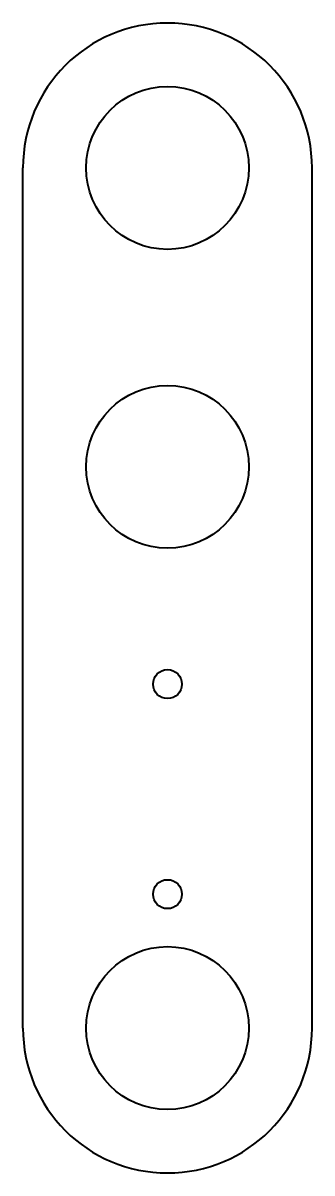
# Model space of a CAD drawing. Header units: millimetres. Extents: x -25 to 25, y -25 to 176.
import ezdxf

# ---------------------------------------------------------------- set-up
doc = ezdxf.new("R2010")
doc.units = ezdxf.units.MM
doc.layers.add('Visible', color=7, linetype='Continuous', lineweight=40)

msp = doc.modelspace()

# ---------------------------------------------------------------- linework, layer by layer
at = {"layer": 'Visible'}
for p, q in [((-25.4, 0), (-25.4, 150.8506)), ((25.4, 0), (25.4, 150.8506))]:
    msp.add_line(p, q, dxfattribs=at)
for centre, radius in [((0, 150.8506), 14.2875), ((0, 98.425), 14.2875), ((0, 60.325), 2.54), ((0, 23.495), 2.54), ((0, 0), 14.2875)]:
    msp.add_circle(centre, radius, dxfattribs=at)
for centre, start, end in [((0, 150.8506), 0, 180), ((0, 0), 180, 0)]:
    msp.add_arc(centre, 25.4, start, end, dxfattribs=at)

doc.saveas('drawing.dxf')
